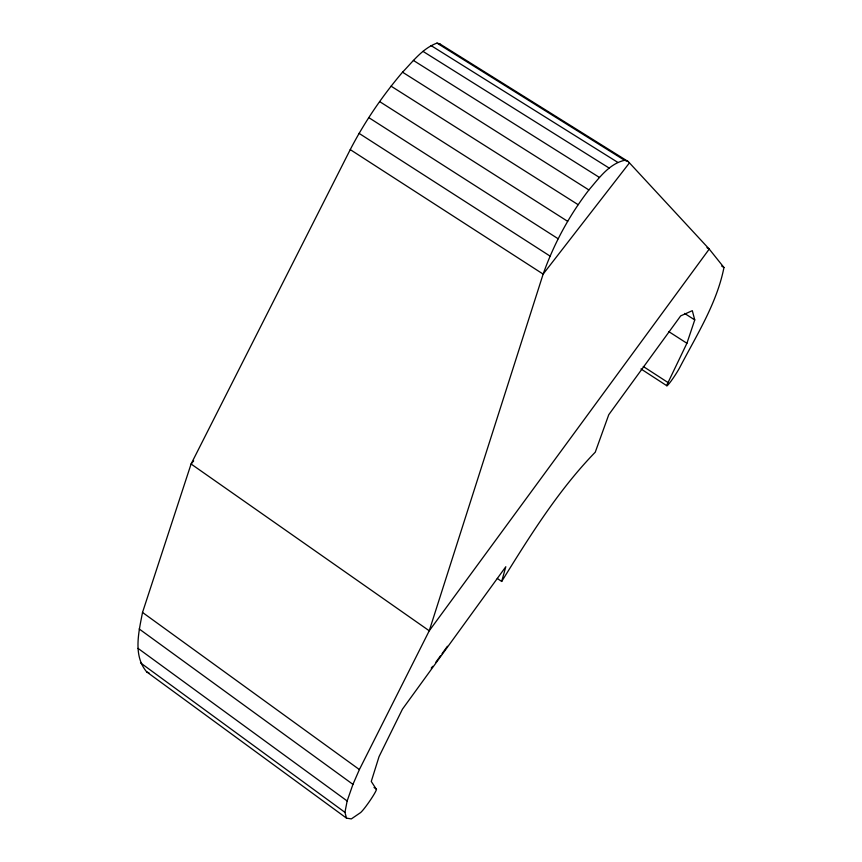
<?xml version="1.0" encoding="UTF-8"?>
<svg xmlns="http://www.w3.org/2000/svg" width="862" height="862" viewBox="0 0 862 862"><rect width="100%" height="100%" fill="white"/><g stroke="black" fill="none" stroke-linecap="round" stroke-linejoin="round"><path stroke-width="1.29" d="M497.288 578.445L501.673 581.462L505.811 566.733L402.435 709.178L379.032 756.653L371.263 781.446L376.198 789.064A14.579 1.358 -55.2 0 1 370.272 800.238A14.579 1.358 -55.2 0 1 359.993 812.995L351.34 818.9L346.513 818.146L146.691 671.886C132.748 655.411 138.857 631.684 142.521 612.44L191.084 464.004L350.252 149.611C364.594 121.887 382.351 95.984 402.532 72.192C412.898 61.493 422.542 48.412 436.98 43.1L439.739 43.833L628.215 161.55L709.232 249.075L723.961 267.5C716.882 303.446 696.528 335.286 679.806 367.417A12.952 1.131 -56.7 0 1 669.839 382.706A12.952 1.131 -56.7 0 1 668.039 382.556L643.267 366.479M346.513 818.146L344.94 812.349L347.149 800.96L352.946 784.366L359.389 769.561L429.244 630.79L543.146 274.105C553.857 243.892 569.297 215.338 588.886 189.952C598.885 178.423 608.831 163.963 624.562 160.289L628.215 161.55M668.039 382.556L686.917 343.27L694.75 319.921L692.315 310.676L680.678 315.891L608.766 414.697L595.265 452.173C558.156 490.435 529.699 536.336 501.673 581.462M435.87 662.188L440.493 655.82M442.034 653.698L447.421 646.274M629.443 162.886L543.146 274.105L350.252 149.611M431.237 668.147L432.713 666.326M193.659 460.89L191.084 464.004L429.244 630.79L709.232 249.075L706.959 247.642M146.691 671.886L149.018 672.91M436.98 43.1L624.562 160.289M431.011 45.546L617.709 162.325M423.016 51.386L609.197 168.09M413.361 60.405L599.381 177.41M721.688 266.067L723.961 267.5M402.532 72.192L588.886 189.952M391.068 86.157L578.1 204.66M379.603 101.565L567.649 221.319M684.59 313.423L694.75 319.921M368.742 117.588L558.145 238.763M668.89 331.687L686.917 343.27M359.077 133.362L550.053 256.089M640.972 368.947L666.897 385.788M142.521 612.44L359.389 769.561M374.022 787.48L376.198 789.064M139.17 628.948L352.946 784.366M138.039 648.375L347.149 800.96M140.506 662.835L344.94 812.349M439.739 43.833L440.471 44.846"/></g></svg>
